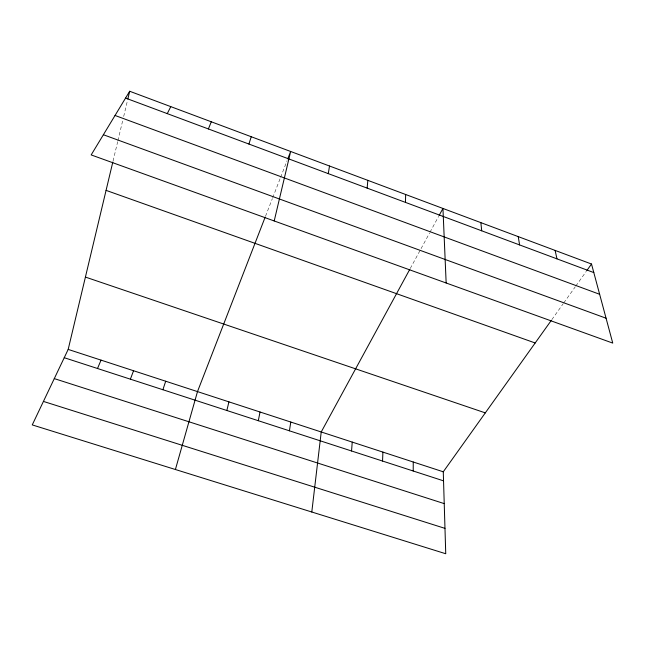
<?xml version="1.0" encoding="UTF-8"?>
<svg xmlns="http://www.w3.org/2000/svg" width="645" height="645" viewBox="0 0 645 645"><rect width="100%" height="100%" fill="white"/><g stroke="black" fill="none" stroke-linecap="round" stroke-linejoin="round"><path stroke-width="0.48" stroke-dasharray="3.23 2.42" d="M113.044 161.105L117.672 141.69M117.906 140.723L122.752 120.349M123.679 116.471L127.379 100.959M265.522 216.228L272.359 198.612M272.722 197.684L280.261 178.246M280.615 177.327L287.065 160.71M410.252 268.489L429.522 233.103M429.997 232.224L438.624 216.373M551.854 319.614L563.23 303.674M563.794 302.876L575.243 286.84M575.824 286.025L586.281 271.36"/><path stroke-width="0.97" d="M413.211 471.003L413.251 462.005M405.479 202.401L405.641 194.5M382.541 461.046L382.912 452.105M351.541 450.984L352.243 442.091M367.15 188.114L367.835 180.35M311.793 512.009L321.226 431.973L409.777 269.36M289.42 430.812L290.79 422.048M328.289 173.634L329.506 166.015M258.306 420.709L260.032 412.01M274.206 220.953L290.645 151.478L287.783 158.863M551.273 320.42L443.268 471.801L445.743 553.741L32.25 424.91L68.185 349.405L112.81 162.08M127.839 99.016L129.685 91.259L591.513 264.031L612.75 343.1L91.171 154.921L129.685 91.259M226.855 410.502L228.927 401.859M175.408 469.512L197.491 391.596L265.159 217.163M248.914 144.053L251.244 136.732M162.903 389.733L165.701 381.227M130.387 379.171L133.555 370.738M208.383 128.944L211.294 121.792M97.5 368.497L101.055 360.128M167.265 113.625L170.78 106.635M439.108 215.494L442.946 208.448L446.155 282.994M586.861 270.545L591.513 264.031M43.433 401.424L444.977 528.368M54.285 378.607L444.228 503.616M68.185 349.405L443.268 471.801M64.242 357.701L443.534 480.847M85.422 277.076L485.306 412.881M106.078 190.372L535.181 342.979M103.377 134.732L606.066 318.211M115.044 115.463L599.64 294.289M125.557 98.08L593.811 272.585M555.127 250.421L556.957 258.855M518.241 236.618L519.596 244.923M480.856 222.63L481.71 230.805"/></g></svg>
